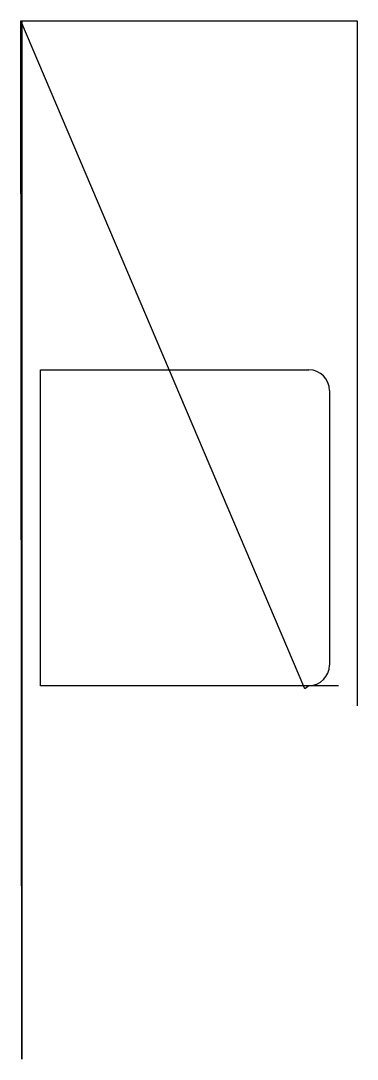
# Model space of a CAD drawing. Header units: metres. Extents: x 0 to 340, y 0 to 1048.
import ezdxf

# ---------------------------------------------------------------- set-up
doc = ezdxf.new("R2010")
doc.units = ezdxf.units.M

msp = doc.modelspace()

# ---------------------------------------------------------------- linework, layer by layer
at = {"layer": 'TOOL_0'}
for p, q in [((286.831, 373.7), (0, 1047.766)), ((0, 1047.766), (1, 1047.766)), ((1, -0.001), (0, 1047.766)), ((0, 1047.766), (1, 1047.766)), ((1, 1047.766), (1, -0.001)), ((1, 1047.766), (339.661, 1047.766)), ((339.661, 1047.766), (339.661, 357.492)), ((20.032, 376.898), (20.032, 695.498)), ((20.032, 695.498), (290.832, 695.498)), ((311.632, 674.698), (311.632, 397.698)), ((290.832, 376.898), (20.032, 376.898)), ((290.832, 376.898), (286.831, 373.7)), ((320.636, 376.898), (290.832, 376.898)), ((339.661, 357.492), (339.661, 356.492))]:
    msp.add_line(p, q, dxfattribs=at)
for centre, start, end in [((290.832, 674.698), 0, 90), ((290.832, 397.698), 270, 0)]:
    msp.add_arc(centre, 20.8, start, end, dxfattribs=at)

doc.saveas('drawing.dxf')
